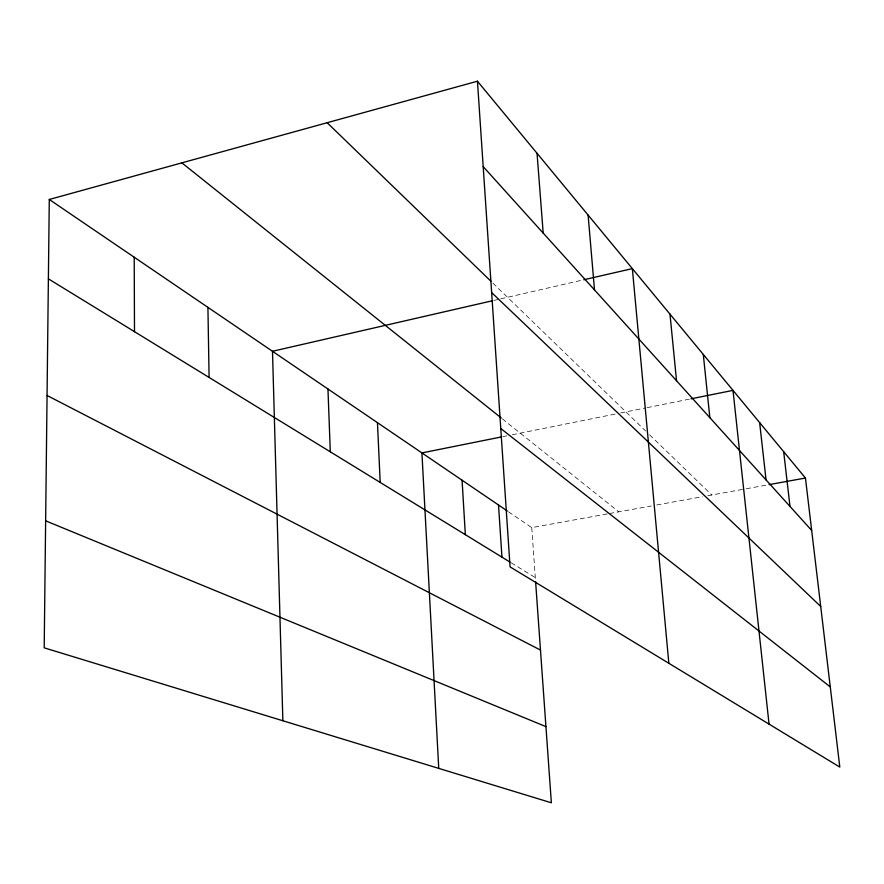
<?xml version="1.0" encoding="UTF-8"?>
<svg xmlns="http://www.w3.org/2000/svg" width="884" height="884" viewBox="0 0 884 884"><rect width="100%" height="100%" fill="white"/><g stroke="black" fill="none" stroke-linecap="round" stroke-linejoin="round"><path stroke-width="0.66" stroke-dasharray="4.42 3.31" d="M494.068 300.383L499.449 299.146M500.786 298.836L583.926 279.742M502.797 436.652L506.83 435.845M512.201 434.762L615.242 414.043M620.579 412.972L645.784 407.911M647.11 407.646L691.056 398.806M508.488 511.781L531.737 527.604L608.126 513.77M609.463 513.527L651.287 505.957M656.713 504.974L702.382 496.697M707.752 495.725L744.925 488.996M746.251 488.764L767.632 484.885M511.151 562.788L535.306 577.606M502.333 418.839L618.778 511.836M492.874 283.112L645.607 430.961M649.552 434.773L711.775 494.996M531.737 527.604L535.505 580.346"/><path stroke-width="1.33" d="M477.448 81.206L510.068 566.876L839.8 767.08L805.446 478.034L477.448 81.206L49.283 199.475L44.2 647.828L551.362 802.794L535.605 581.705M492.719 300.693L272.493 351.279L282.869 720.758M583.926 279.742L632.347 268.614L668.845 663.276M501.46 436.928L421.922 452.917L438.74 768.384M691.056 398.806L732.991 390.374L769.047 724.118M768.981 484.642L805.446 478.034M45.636 520.831L545.936 726.615M47.062 395.491L540.478 650.071M48.388 278.836L510.002 562.08M49.283 199.475L507.383 511.029M500.775 428.519L830.275 686.912M181.872 162.855L501.283 417.988M491.648 292.582L820.717 606.479M327.157 122.721L490.918 281.222M483.183 166.612L811.678 530.444M783.666 451.68L789.998 506.421M759.632 422.607L766.052 479.913M703.299 354.451L709.841 417.646M669.984 314.14L676.536 380.761M588.103 215.088L594.501 289.908M537.041 153.308L543.196 233.078M498.521 505.007L501.957 557.141M462.078 480.222L465.338 534.676M377.457 422.674L380.197 482.432M327.953 389.004L330.307 451.823M207.917 307.367L209.099 377.446M134.213 257.233L134.501 331.677"/></g></svg>
